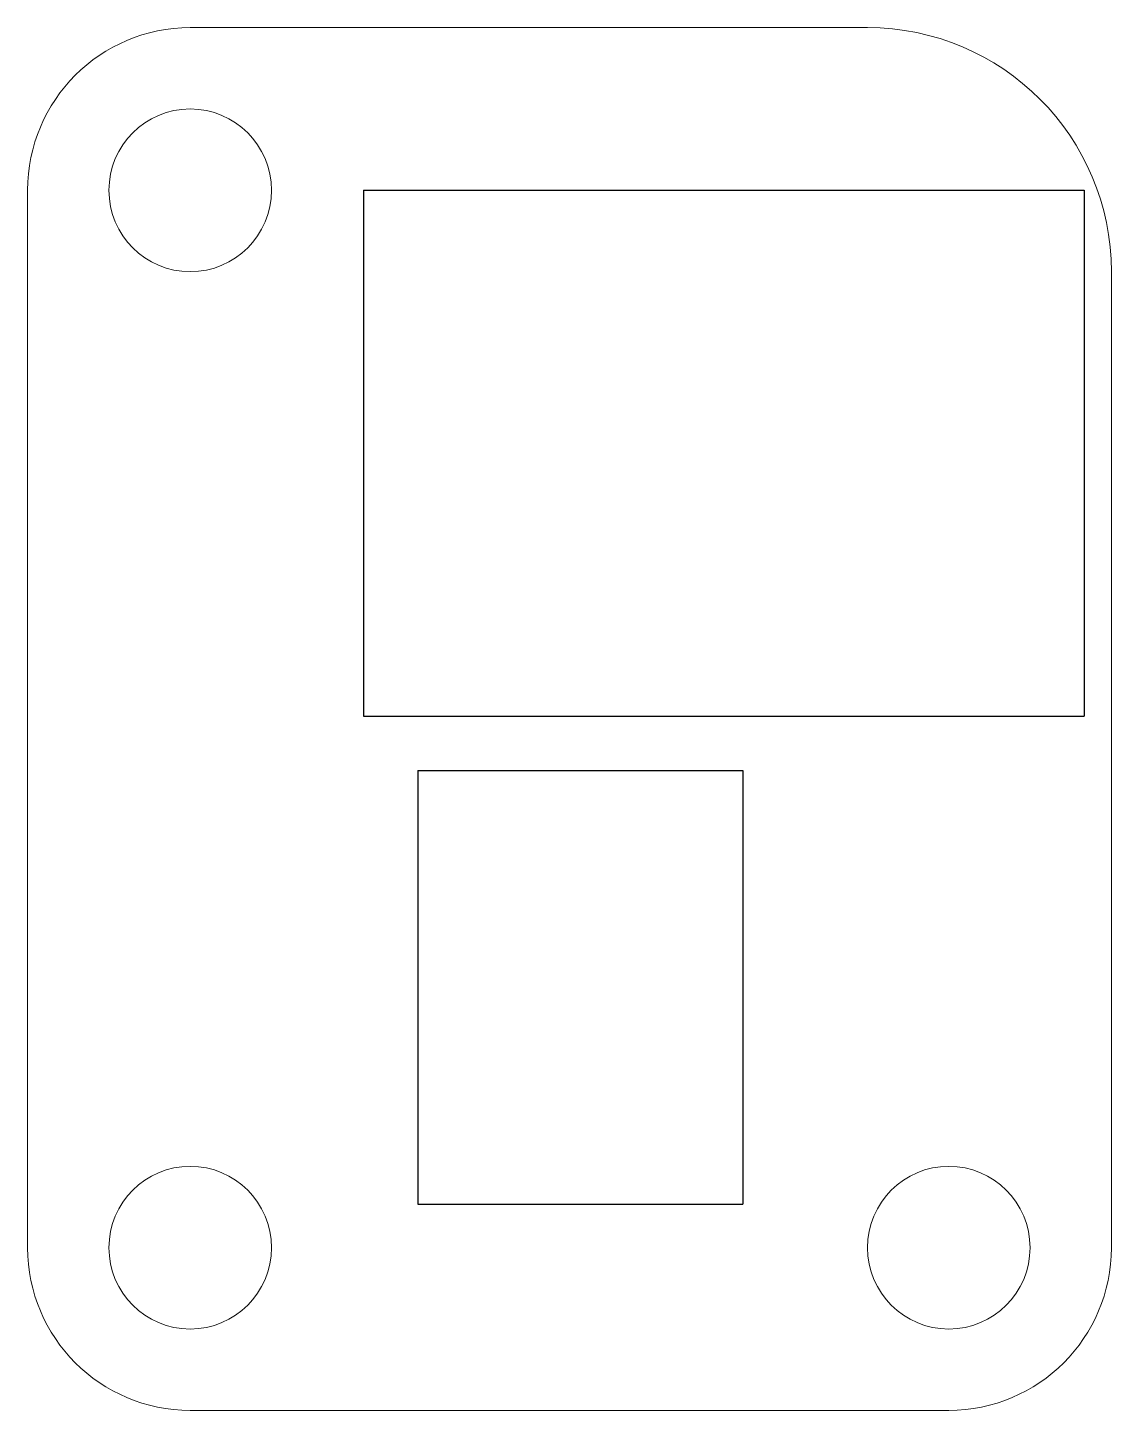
# Model space of a CAD drawing. Header units: millimetres. Extents: x 80 to 100, y 39.5 to 65.
import ezdxf

# ---------------------------------------------------------------- set-up
doc = ezdxf.new("R2010")
doc.units = ezdxf.units.MM

msp = doc.modelspace()

# ---------------------------------------------------------------- linework, layer by layer
at = {"color": 7, "linetype": 'Continuous', "lineweight": 15}
for p, q in [((95.5, 65), (83, 65)), ((80, 62), (80, 42.5)), ((100, 42.5), (100, 60.5)), ((83, 39.5), (97, 39.5))]:
    msp.add_line(p, q, dxfattribs=at)
at = {"color": 7, "linetype": 'Continuous'}
for p, q in [((86.2, 62), (99.5, 62)), ((86.2, 62), (86.2, 52.3)), ((99.5, 62), (99.5, 52.3)), ((86.2, 52.3), (99.5, 52.3)), ((87.2, 51.3), (93.2, 51.3)), ((87.2, 51.3), (87.2, 43.3)), ((93.2, 51.3), (93.2, 43.3)), ((87.2, 43.3), (93.2, 43.3))]:
    msp.add_line(p, q, dxfattribs=at)
at = {"color": 7, "linetype": 'Continuous', "lineweight": 15}
for centre in [(83, 62), (83, 42.5), (97, 42.5)]:
    msp.add_circle(centre, 1.5, dxfattribs=at)
for centre, radius, start, end in [((83, 62), 3, 90, 180), ((95.5, 60.5), 4.5, 0, 90), ((83, 42.5), 3, 180, 270), ((97, 42.5), 3, 270, 0)]:
    msp.add_arc(centre, radius, start, end, dxfattribs=at)

doc.saveas('drawing.dxf')
